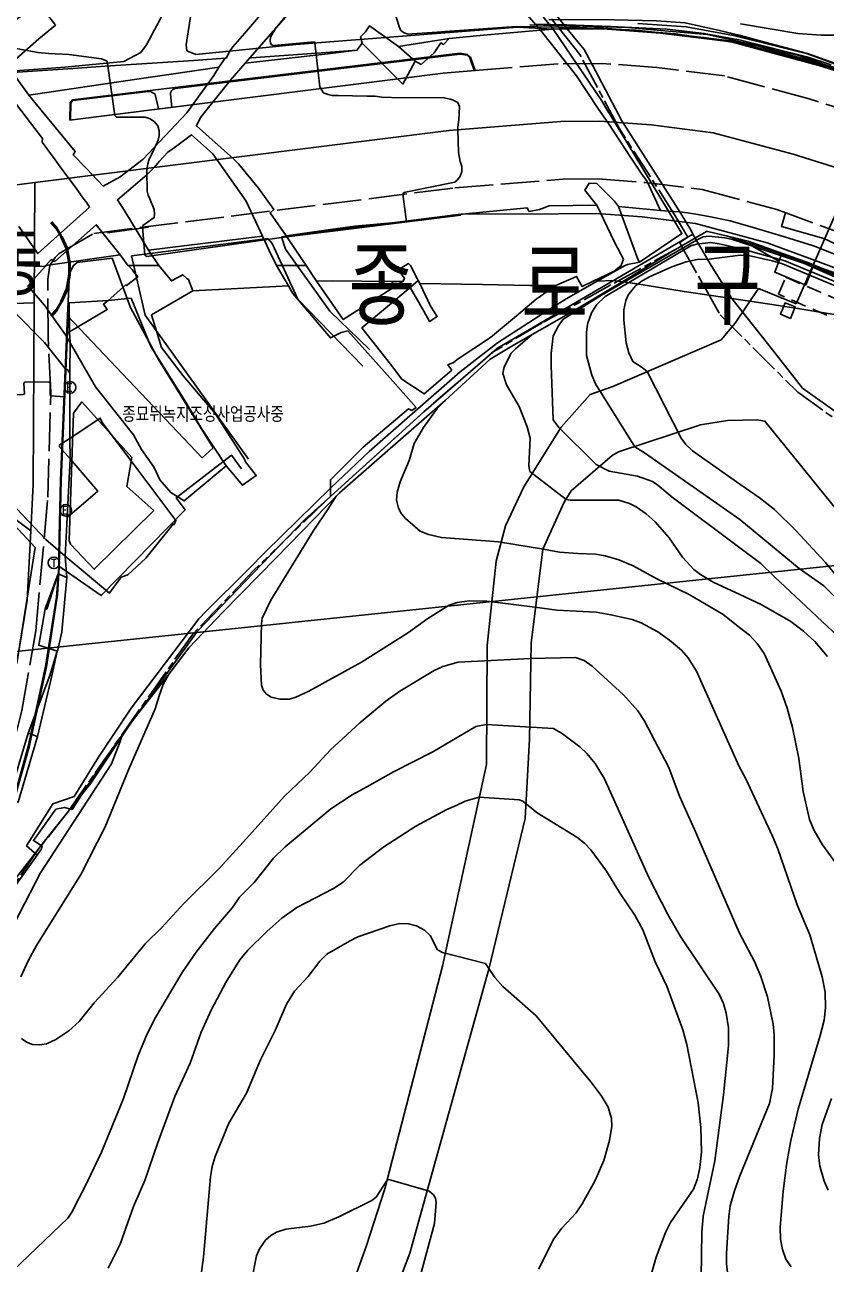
# Model space of a CAD drawing. Header units: feet. Extents: x 197796 to 199821, y 552499 to 555392.
# Drawn here: x 199281.3 to 199385.5, y 552976 to 553137 of the extents above; entities that cross this region are included whole.
import ezdxf

# ---------------------------------------------------------------- set-up
doc = ezdxf.new("R2010")
doc.units = ezdxf.units.FT
doc.header["$MEASUREMENT"] = 0
for name, pattern in [('ANYANG2', [6, 5, -1]), ('ANYANG3', [3, 2, -1]), ('JEON', [12, 4, -0.5, 1, -0.5, 4, -0.5, 1, -0.5])]:
    doc.linetypes.add(name, pattern=pattern)
for name, color, linetype in [('AAA004', 7, 'ANYANG3'), ('AAA008', 7, 'CONTINUOUS'), ('AAC001', 7, 'CONTINUOUS'), ('AAC002', 7, 'CONTINUOUS'), ('AD002', 7, 'CONTINUOUS'), ('AD0022', 1, 'CONTINUOUS'), ('ADA085', 1, 'CONTINUOUS'), ('AE001', 1, 'ANYANG2'), ('AE110', 7, 'CONTINUOUS'), ('AE120', 1, 'CONTINUOUS'), ('AE222', 7, 'CONTINUOUS'), ('AZ0202', 7, 'CONTINUOUS'), ('AZ0203', 7, 'CONTINUOUS'), ('AZ0801', 7, 'CONTINUOUS'), ('AZ0803', 7, 'CONTINUOUS'), ('CAA001', 7, 'CONTINUOUS'), ('CAA002', 30, 'CONTINUOUS'), ('DD001', 3, 'CONTINUOUS'), ('EA0018', 7, 'JEON'), ('wipco_image', 2, 'CONTINUOUS'), ('wipco_지적', 20, 'CONTINUOUS'), ('ZC251', 7, 'CONTINUOUS'), ('ZC252', 7, 'CONTINUOUS'), ('ZC500', 7, 'CONTINUOUS')]:
    doc.layers.add(name, color=color, linetype=linetype)
doc.styles.add('GHS', font='ROMANS', dxfattribs={"bigfont": 'NGSW.shx'})
doc.styles.add('NGSW', font='ROMANS.shx', dxfattribs={"bigfont": 'NGSW.shx'})
picture_1 = doc.add_image_def('image1.jpg', size_in_pixel=(8269, 5907))

# ---------------------------------------------------------------- blocks, each defined once
blk = doc.blocks.new('AZ0203')
at = {"layer": 'AZ0203'}
blk.add_circle((0, 0), 0.75, dxfattribs=at)
at = {"layer": 'AZ0203', "style": 'GHS'}
blk.add_text('T', height=1, dxfattribs=at).set_placement((-0.36, -0.52))
blk = doc.blocks.new('AZ0202')
at = {"layer": 'AZ0202'}
blk.add_circle((0, 0), 0.75, dxfattribs=at)
at = {"layer": 'AZ0202', "style": 'GHS'}
blk.add_text('E', height=1, dxfattribs=at).set_placement((-0.5, -0.48))

msp = doc.modelspace()

# ---------------------------------------------------------------- linework, layer by layer
at = {"layer": 'AAA004', "color": 255}
msp.add_lwpolyline([(199389.27, 553100.32), (199388.29, 553098.1), (199379.26, 553102.04), (199380.22, 553104.24), (199389.27, 553100.32)], dxfattribs=at)
at = {"layer": 'AAA008', "color": 255}
msp.add_lwpolyline([(199380.82, 553098.89), (199381.44, 553100.39), (199380.13, 553100.93), (199379.52, 553099.46), (199380.82, 553098.89)], dxfattribs=at)
at = {"layer": 'AAC001', "color": 255}
for points in [[(199367.14, 553137.32), (199371.62, 553136.31), (199374.31, 553135.65), (199377.51, 553134.79), (199383.02, 553133.32), (199388.82, 553131.26), (199391.88, 553137.71)], [(199278.06, 553023.45), (199284.06, 553031.17), (199289.92, 553038.49), (199295.27, 553046.52), (199299.98, 553052.52), (199302.67, 553056.07), (199307.07, 553060.72), (199314.05, 553067.81), (199322.24, 553076.23), (199328.48, 553081.67), (199335.98, 553088.23), (199341.79, 553093.59), (199344.86, 553095.41), (199352.58, 553099.85), (199359.89, 553104.23), (199365.59, 553107.67), (199369.91, 553110.2), (199370.08, 553110.2), (199374.29, 553109.2), (199375.34, 553108.95), (199379.68, 553107.33)]]:
    msp.add_lwpolyline(points, dxfattribs=at)
at = {"layer": 'AAC002', "color": 255}
for points in [[(199314.69, 553109.39), (199338.01, 553112.33)], [(199275.82, 553025.94), (199279.64, 553035.09), (199281.9, 553043.24), (199284.15, 553053.63), (199285.43, 553061.9), (199285.6, 553062.99), (199285.83, 553066.55), (199286.07, 553077.87), (199286.99, 553099.13)]]:
    msp.add_lwpolyline(points, dxfattribs=at)
at = {"layer": 'AD002', "color": 255}
for points in [[(199558.33, 553026.92), (199525.94, 553044.5), (199488.41, 553065.04), (199451.32, 553084.8), (199413.94, 553105.17), (199393.3, 553115.74), (199387.94, 553118.1), (199381.16, 553120.24), (199370.79, 553123.02), (199362.73, 553124.03), (199356.05, 553124.53), (199350.97, 553124.49), (199336.45, 553123.32), (199282.66, 553116.54)], [(199282.66, 553116.54), (199267.83, 553114.67), (199255.05, 553113.14), (199236.61, 553110.73), (199221.39, 553108.81), (199178.89, 553102.55)], [(199242.21, 552911.16), (199241.22, 552915.51), (199240.78, 552918.92), (199241.59, 552935.66), (199241.76, 552938.45), (199242.08, 552940.02), (199243.15, 552944.06), (199251.11, 552969.71), (199262.61, 553004.06), (199264.06, 553007.53), (199271.84, 553026.17), (199278, 553043.97), (199280.62, 553055.89), (199281.66, 553062.26), (199282.13, 553071.31), (199282.36, 553075.61), (199282.42, 553077.28), (199282.56, 553100.93), (199282.66, 553116.54)], [(199262.62, 553083.52), (199269.61, 553091.71), (199273.31, 553095.97), (199275.93, 553098.73), (199278.37, 553100.78), (199282.56, 553100.93)], [(199282.13, 553071.31), (199275.2, 553076.45), (199262.62, 553083.52)]]:
    msp.add_lwpolyline(points, dxfattribs=at)
at = {"layer": 'AD0022', "color": 255}
for points in [[(199558.33, 553040.57), (199531.68, 553055.04), (199494.11, 553075.6), (199457.01, 553095.36), (199419.55, 553115.78), (199398.77, 553126.42), (199397.52, 553126.96), (199393.75, 553128.59), (199391.55, 553129.54), (199384.52, 553131.76), (199373.1, 553134.82), (199363.92, 553135.97), (199356.45, 553136.53), (199349.95, 553136.48), (199345.37, 553136.74), (199316.54, 553134.48), (199303.55, 553133.21), (199302.41, 553133.68), (199302.31, 553134.43), (199303, 553138.96)], [(199299.56, 553138.92), (199297.16, 553134.45), (199296.41, 553133.44), (199294.21, 553132.26), (199286.55, 553131.56), (199278.36, 553130.92)], [(199314.7, 553109.49), (199337.99, 553112.43), (199350.63, 553112.49), (199355.65, 553112.53), (199361.54, 553112.09), (199368.48, 553111.22), (199377.8, 553108.72), (199384.02, 553106.4), (199387.98, 553104.93), (199388.37, 553104.78), (199408.33, 553094.56), (199445.63, 553074.24), (199482.71, 553054.48), (199520.2, 553033.96), (199558.33, 553013.27)], [(199295.21, 553107.03), (199312.91, 553109.26)], [(199279.55, 553035.12), (199281.8, 553043.26), (199284.05, 553053.65), (199285.45, 553062.69), (199285.76, 553066.55), (199285.78, 553067.72), (199285.83, 553070.49), (199285.97, 553077.87), (199286.9, 553099.27), (199287.1, 553103.92), (199287.17, 553104.71), (199287.61, 553105.74), (199288.13, 553106.14), (199292.68, 553106.71)]]:
    msp.add_lwpolyline(points, dxfattribs=at)
at = {"layer": 'ADA085', "color": 255}
for points in [[(199325.28, 553092.69), (199316.83, 553101.38), (199313.48, 553108.64), (199312.91, 553109.26)], [(199326.15, 553094.84), (199320.99, 553099.85), (199315.21, 553107.89), (199314.7, 553109.49)], [(199295.21, 553107.03), (199296.97, 553099.31), (199310.41, 553080.59)], [(199292.68, 553106.71), (199295.06, 553100.32), (199298.7, 553093.55), (199305.83, 553082.09), (199304.38, 553080.79), (199286.89, 553099.23)], [(199317.08, 552954.18), (199325.76, 552978.42), (199328.14, 552985.78), (199335.63, 553014.73), (199341.31, 553040.93), (199341.43, 553056.37), (199342.6, 553067.36), (199343.8, 553071.92), (199346.19, 553077), (199351.04, 553084.78), (199354.81, 553089.02), (199357.75, 553090.04), (199371.83, 553096.11), (199373.64, 553098.29), (199376.65, 553102.78), (199381.56, 553100.8), (199384.02, 553106.4)], [(199393.24, 553066.11), (199377.51, 553085.54), (199376.47, 553085.73), (199372.62, 553085.62), (199369.13, 553085.08), (199358.49, 553081.54), (199357.66, 553081.06), (199352.32, 553076.5), (199351.42, 553075.02), (199348.64, 553068.9), (199347.15, 553056.67), (199346.93, 553044.21), (199346.34, 553033.89), (199341.63, 553014.32), (199331.35, 552977.42), (199317.94, 552942.01)], [(199309.48, 553079.35), (199308.19, 553081.14), (199301.01, 553075.56), (199302.18, 553074.02), (199291.27, 553062.87), (199285.91, 553066.59), (199285.76, 553066.55)]]:
    msp.add_lwpolyline(points, dxfattribs=at)
msp.add_lwpolyline([(199295.26, 553080.81), (199288.76, 553088.05), (199287.66, 553086.58), (199287.11, 553070.04), (199287.29, 553069.54), (199290.36, 553066.3), (199298.1, 553073.94), (199294.62, 553077.03)], close=True, dxfattribs=at)
at = {"layer": 'AE001', "color": 255}
for points in [[(199558.33, 553035.46), (199529.53, 553051.09), (199491.97, 553071.64), (199454.88, 553091.4), (199417.44, 553111.8), (199396.72, 553122.42), (199390.2, 553125.25), (199383.26, 553127.44), (199372.23, 553130.4), (199363.48, 553131.5), (199356.3, 553132.03), (199350.64, 553131.99), (199339.85, 553131.12)], [(199285.82, 553107.31), (199290.32, 553109.94), (199337.22, 553115.86), (199351.3, 553116.99), (199355.8, 553117.03), (199361.98, 553116.56), (199369.35, 553115.64), (199379.06, 553113.04), (199390.14, 553108.93), (199410.44, 553098.54), (199447.76, 553078.2), (199484.85, 553058.44), (199522.35, 553037.91), (199558.33, 553018.39)], [(199259.49, 552982.72), (199260.68, 552991.98), (199261.87, 552997.76), (199265.8, 553008.27), (199273.49, 553027.11), (199278.76, 553039.37), (199280.97, 553047.94), (199282.79, 553058.29), (199284.32, 553075.65), (199284.72, 553089.3), (199284.39, 553096.5), (199284.33, 553104), (199284.6, 553105.76), (199285.28, 553106.82), (199285.82, 553107.31)]]:
    msp.add_lwpolyline(points, dxfattribs=at)
at = {"layer": 'AE110', "color": 255}
msp.add_lwpolyline([(199397.52, 553126.96), (199393.75, 553128.59), (199383.76, 553105.82), (199387.74, 553104.38)], close=True, dxfattribs=at)
at = {"layer": 'AE120', "color": 255}
msp.add_lwpolyline([(199287.18, 553124.67), (199287.25, 553126.89), (199287.55, 553127.28), (199337.89, 553133.35), (199338.86, 553133.18), (199339.27, 553132.83), (199339.85, 553131.12), (199335.68, 553130.78)], close=True, dxfattribs=at)
at = {"layer": 'AE222', "color": 255}
msp.add_lwpolyline([(199292.11, 553110.02), (199297.44, 553110.74)], dxfattribs=at)
at = {"layer": 'AZ0801', "color": 255}
for points in [[(199349.43, 553137.74), (199357.86, 553137.7), (199363.42, 553137.58), (199367.14, 553137.32), (199371.62, 553136.31), (199374.31, 553135.61), (199377.51, 553134.79), (199383.02, 553133.32), (199388.82, 553131.26), (199393.54, 553129.29), (199397, 553127.73), (199397.69, 553127.4)], [(199379.31, 553106.33), (199374.29, 553109.2)]]:
    msp.add_lwpolyline(points, dxfattribs=at)
at = {"layer": 'AZ0803', "color": 255}
for points in [[(199300.44, 553126.34), (199300.29, 553128.03), (199300.29, 553128.19), (199300.4, 553128.45), (199300.58, 553128.66), (199300.89, 553128.79), (199337.89, 553133.25), (199338.82, 553133.09), (199339.18, 553132.77), (199339.74, 553131.11)], [(199287.28, 553124.68), (199287.35, 553126.85), (199287.6, 553127.19), (199297.38, 553128.36), (199297.77, 553128.33), (199298, 553128.2), (199298.24, 553128.07), (199298.3, 553127.97), (199298.7, 553126.12)], [(199398.54, 553104.63), (199397.82, 553103.26), (199396.41, 553104.01), (199385.15, 553109.26), (199379.67, 553110.83), (199380.18, 553112.62)]]:
    msp.add_lwpolyline(points, dxfattribs=at)
at = {"layer": 'CAA001', "color": 255}
for points, elevation in [([(199347.58, 553137.15), (199351.77, 553137.04), (199357.44, 553136.83), (199364.81, 553136.46), (199369.63, 553135.92), (199374.31, 553135.03), (199374.67, 553134.96), (199382.95, 553132.89), (199386.13, 553131.86)], 40), ([(199391.94, 553101.95), (199382.5, 553106.06), (199373.31, 553109.15), (199372.31, 553109.38), (199370.23, 553109.58), (199369.5, 553109.49), (199368.62, 553109.07), (199356.28, 553101.9), (199351.24, 553098.74), (199350.69, 553097.95), (199349.99, 553096.65), (199349.74, 553094.34), (199349.72, 553092.76), (199349.98, 553085.73), (199350.72, 553084.71), (199355.59, 553079.91), (199357.25, 553079.03), (199360.96, 553078.4), (199362.89, 553077.71), (199363.61, 553077.23), (199365.46, 553075.66), (199374.24, 553069.08), (199376.97, 553067.04), (199378.73, 553065.31), (199388.38, 553056.31)], 40), ([(199278.72, 553088.89), (199279.27, 553088.9), (199281.15, 553088.99), (199281.3, 553089.07), (199281.24, 553090.5), (199281.37, 553090.6), (199281.79, 553090.65), (199284.43, 553090.61), (199284.56, 553090.6), (199284.63, 553090.53), (199284.64, 553088.9), (199284.72, 553088.83), (199286.54, 553088.7)], 35), ([(199279.83, 552975.15), (199286.96, 552981.96), (199287.47, 552982.76), (199289.4, 552986.56), (199291.31, 552990.56), (199294.17, 552997.53), (199296.08, 553003.12), (199297.24, 553005.91), (199298.32, 553008.06), (199301.8, 553013.88), (199303.6, 553016.55), (199305.99, 553019.63), (199308.35, 553022.36), (199309.23, 553023.69), (199311.13, 553025.59), (199313.66, 553028.73), (199315.19, 553030.21), (199321.11, 553035.17), (199323.86, 553036.97), (199325.77, 553038.03), (199329.23, 553039.99), (199334.37, 553042.57), (199339.94, 553045.87), (199341.29, 553046.11), (199350.03, 553045.6), (199351.19, 553044.91), (199353.45, 553043.24), (199354.37, 553042.35), (199355.44, 553041.05), (199356.68, 553039.07), (199362.4, 553026.25), (199364.91, 553021.43), (199366.54, 553018.58), (199371.55, 553011.07), (199372.11, 553009.88), (199372.47, 553008.59), (199372.76, 553006.72), (199372.75, 553004.37), (199372.14, 552998), (199371.01, 552989.42), (199369.47, 552982.22), (199369.3, 552980.09), (199369.22, 552974.29)], 35), ([(199293.93, 553044.5), (199293.72, 553043.9), (199292.6, 553041), (199283.4, 553026.83), (199278.62, 553017.6)], 35)]:
    msp.add_lwpolyline(points, dxfattribs=dict(at, elevation=elevation))
at = {"layer": 'CAA002', "color": 255}
for points, elevation in [([(199316.42, 553139.59), (199313.91, 553136.58), (199313.27, 553135.45), (199313.22, 553134.98), (199313.27, 553134.65), (199313.39, 553134.46), (199313.7, 553134.36), (199318.97, 553134.83), (199319.04, 553134.69), (199319.68, 553128.99), (199319.92, 553128.54), (199320.12, 553128.25), (199320.24, 553128.15), (199320.35, 553128.13), (199320.74, 553127.97), (199321.3, 553127.86), (199322.04, 553127.84), (199325.78, 553127.79), (199326.88, 553127.76), (199327.72, 553127.64), (199328.99, 553127.58), (199335.85, 553127.57), (199336.62, 553127.39), (199336.99, 553127.27), (199337.6, 553126.93), (199337.83, 553126.45), (199337.73, 553124.69), (199337.61, 553123.75), (199337.61, 553123.44), (199337.68, 553120.44), (199337.93, 553119.27), (199338.12, 553118.62), (199338.11, 553117.98), (199337.93, 553117.39), (199337.55, 553116.89), (199337.2, 553116.62), (199330.61, 553115.25), (199330.47, 553115.02), (199330.92, 553111.44)], 37), ([(199329.38, 553138.75), (199329.93, 553136.95), (199330.14, 553136.37), (199330.36, 553136.17), (199330.55, 553136.05), (199330.78, 553135.95), (199331.01, 553135.89), (199331.25, 553135.85), (199331.68, 553135.86), (199334.93, 553136.08), (199335.95, 553136.17), (199345.22, 553136.82), (199353.4, 553136.71), (199360.76, 553136.36), (199369.51, 553135.41), (199373.26, 553134.92), (199382.22, 553132.59), (199387.41, 553131.04)], 38), ([(199402.6, 553138.7), (199404.23, 553136.86), (199406.35, 553134.71), (199408.3, 553132.56), (199409.79, 553131.11), (199410.49, 553130.13), (199411.3, 553128.49), (199411.36, 553127.41), (199410.97, 553126.46), (199410.26, 553125.75), (199409.35, 553125.27), (199408.85, 553125.08), (199407.73, 553124.89), (199405.86, 553125.09), (199401.79, 553126.04), (199400.8, 553126.39), (199389.74, 553130.79), (199383.05, 553133.27), (199373.41, 553135.65), (199367.29, 553136.77), (199361.01, 553137.2)], 41), ([(199374.31, 553137.17), (199381.78, 553135.9), (199384.82, 553135.68), (199386.86, 553135.68), (199387.95, 553135.77), (199388.39, 553135.91), (199388.79, 553136.1), (199389.13, 553136.31), (199389.38, 553136.61), (199389.63, 553137.02), (199389.95, 553137.67)], 42), ([(199346.96, 553137.06), (199353.87, 553136.86), (199359.71, 553136.69), (199363.97, 553136.31), (199370.01, 553135.8), (199372.54, 553135.24), (199375.52, 553134.58), (199381.79, 553133.1), (199387.86, 553131)], 38), ([(199277.52, 553134.46), (199283.07, 553133.43), (199284.42, 553133.3), (199287.08, 553133.17), (199291.32, 553132.63), (199291.84, 553132.41), (199292.06, 553132.31), (199293.03, 553125.28), (199293.25, 553125.03), (199296.99, 553125.06), (199297.65, 553124.82), (199298.21, 553124.42), (199298.61, 553123.9), (199298.81, 553123.27), (199298.79, 553122.64), (199298.66, 553122.04), (199298.56, 553121.76), (199297.47, 553119.47), (199297.33, 553118.96), (199297.25, 553118.48), (199297.21, 553118.05), (199297.26, 553115.41), (199297.38, 553114.93), (199297.58, 553114.42), (199298.15, 553113.04), (199298.2, 553112.48), (199298.16, 553111.99), (199296.7, 553110.96), (199296.62, 553110.79), (199296.94, 553107.12), (199297.22, 553106.95), (199314.69, 553109.39)], 36), ([(199391.61, 553101.62), (199380.1, 553106.39), (199374.29, 553107.97), (199371.56, 553108.58), (199370.48, 553108.75), (199368.62, 553108.52), (199367.89, 553108.34), (199356.74, 553101.75), (199355.67, 553100.69), (199354.97, 553099.62), (199354.5, 553098.26), (199354.46, 553098.12), (199354.31, 553097.09), (199354.34, 553094.07), (199355.03, 553091.52), (199355.49, 553090.4), (199360.61, 553082.21), (199361.98, 553081.32), (199374.24, 553072.78), (199381.97, 553066.39), (199385.14, 553064.13), (199388.57, 553060.67)], 41), ([(199387.21, 553104.29), (199379.04, 553107.45), (199372.49, 553109.63)], 39), ([(199558.33, 552999.85), (199556.51, 553003.78), (199553.42, 553007.17), (199548.99, 553010.56), (199540.84, 553015.61), (199524.11, 553024.34), (199499.78, 553037.89), (199488.03, 553044.69), (199479.78, 553049.46), (199469.84, 553055.32), (199456.25, 553063.1), (199436.07, 553075.3), (199429.69, 553079.66), (199424.21, 553083.08), (199420.6, 553085.37), (199415.99, 553088.39), (199405.55, 553094.65), (199402.07, 553097.09), (199398.26, 553099.31), (199391.95, 553102.48), (199383.3, 553106.07), (199375.34, 553108.95)], 38), ([(199389.85, 553101.8), (199379.77, 553106), (199378.45, 553106.36), (199375.39, 553107.05), (199374.29, 553107.13), (199370.28, 553106.61), (199368.72, 553106.55), (199367.28, 553106.24), (199365.39, 553105.58), (199362.58, 553104.34), (199361.54, 553103.78), (199360.71, 553103.12), (199359.77, 553101.99), (199359.42, 553101.24), (199359.18, 553100.01), (199359.16, 553098.66), (199359.48, 553095.72), (199359.83, 553094.4), (199360.33, 553093.29), (199361.54, 553092.51), (199362.21, 553092.01), (199366.63, 553083.35), (199367.21, 553082.5), (199368.09, 553081.67), (199374.25, 553077.37), (199376.76, 553075.63), (199378.76, 553074.04), (199381.58, 553071.3), (199385.34, 553067.2), (199387.33, 553064.77)], 42), ([(199347.27, 553096.8), (199345.08, 553094.95), (199344.53, 553094.38), (199343.61, 553092.62), (199343.46, 553091.74), (199343.95, 553090.26), (199345.57, 553087.45), (199346.63, 553084.82), (199347, 553083.33), (199346.81, 553079.75), (199346.94, 553079), (199351.69, 553075.34), (199352.21, 553075.29), (199358.54, 553075.28), (199359.93, 553074.84), (199360.78, 553074.39), (199362.08, 553073.51), (199363.24, 553072.44), (199365.05, 553070.36), (199366.81, 553067.88), (199368.27, 553066.28), (199369.13, 553065.61), (199370.79, 553064.62), (199374.23, 553063), (199377, 553061.7), (199380.87, 553059.51), (199382.53, 553058.26), (199383.97, 553056.91), (199385.65, 553054.95)], 39), ([(199335.88, 553088.14), (199334.91, 553087.18), (199333.16, 553084.72), (199331.94, 553082.62), (199331.28, 553080.42), (199330.1, 553077.65), (199329.71, 553076.33), (199329.64, 553075.29), (199329.9, 553074.25), (199330.3, 553073.51), (199330.81, 553072.9), (199332.7, 553071.26), (199333.78, 553070.8), (199335.47, 553070.42), (199342.87, 553069.84), (199348.72, 553068.89), (199350.8, 553068.52), (199353.2, 553068.36), (199355.48, 553068.26), (199356.75, 553068.04), (199358.51, 553067.5), (199360.4, 553066.73), (199363.45, 553065.04), (199367.65, 553063.03), (199372.08, 553060.41), (199374.22, 553058.71), (199375.49, 553057.72), (199376.48, 553056.66), (199377.39, 553055.35), (199379.62, 553050.46), (199380.41, 553048.23), (199381.08, 553045.75), (199381.9, 553041.71), (199382.48, 553037.41), (199383.29, 553033.79), (199383.88, 553032.34), (199384.99, 553030.49), (199388.22, 553026.03)], 38), ([(199321.81, 553075.79), (199320.76, 553074.16), (199318.83, 553071.26), (199313.31, 553062.28), (199312.2, 553059.95), (199312.1, 553059.26), (199311.98, 553053.92), (199312.09, 553051.25), (199312.32, 553050.6), (199312.77, 553050.07), (199313.37, 553049.69), (199314.49, 553049.43), (199315.75, 553049.43), (199316.55, 553049.66), (199318.23, 553050.46), (199325.07, 553054.23), (199331.18, 553058.07), (199333.69, 553059.89), (199336.5, 553061.61), (199337.54, 553061.96), (199339.1, 553062.2), (199341.38, 553062.17), (199347.59, 553061.36), (199350.48, 553060.98), (199355.59, 553060.7), (199357.47, 553060.38), (199360.24, 553059.75), (199361.43, 553059.32), (199363.6, 553058.16), (199365.12, 553057.1), (199366.68, 553055.78), (199367.52, 553054.8), (199368.63, 553053.05), (199374.11, 553040.77), (199375.03, 553039.06), (199378.47, 553031.62), (199379.16, 553029.96), (199381.71, 553022.67), (199383.32, 553018.78), (199384.96, 553013.34), (199385.31, 553011.33), (199385.37, 553009.3), (199385.19, 553007.7), (199384.68, 553005.7), (199381.83, 552996.14), (199380.85, 552992.07), (199380.34, 552989.19), (199379.86, 552985.47), (199379.49, 552980.77), (199379.53, 552979.26), (199379.77, 552977.88), (199380.21, 552976.66), (199380.91, 552975.64)], 37), ([(199372.86, 552972.99), (199372.52, 552976.03), (199372.49, 552977.43), (199372.82, 552982.18), (199373, 552983.56), (199373.54, 552985.54), (199374.24, 552987.47), (199378.11, 552996.85), (199378.47, 552998.83), (199378.69, 553003.18), (199378.7, 553005.84), (199378.59, 553007.2), (199377.83, 553010.72), (199376.98, 553013.38), (199376.15, 553015.32), (199374.17, 553019.09), (199368.35, 553032.49), (199366.39, 553036.8), (199365.01, 553040.52), (199361.82, 553046.66), (199360.99, 553047.91), (199359.15, 553049.97), (199355.08, 553053.71), (199354.01, 553054.43), (199352.9, 553054.81), (199347.06, 553054.71), (199337.63, 553054.21), (199335.65, 553053.67), (199334.54, 553053.15), (199330.07, 553050.44), (199328.24, 553049.17), (199324.88, 553046.35), (199321.05, 553042.84), (199318.39, 553039.93), (199315.07, 553036.79), (199310.15, 553031.31), (199306.61, 553027.4), (199302, 553022.88), (199299.14, 553019.72), (199296.99, 553017.63), (199293.42, 553013.29), (199290.37, 553009.97), (199288.39, 553007.51), (199287.09, 553006.3), (199285.36, 553005.17), (199284.16, 553004.61), (199283.26, 553004.48), (199282.34, 553004.55), (199281.57, 553004.82), (199280.94, 553005.3)], 36), ([(199280.85, 553013.33), (199281.77, 553015.42), (199282.88, 553017.4), (199288.61, 553026.63), (199291.81, 553032.84), (199294.84, 553040.21), (199298.28, 553048.16), (199298.79, 553049.86), (199299.31, 553051.34), (199300.01, 553052.56)], 36), ([(199292.16, 552975.46), (199293.75, 552978.59), (199295.49, 552983.48), (199296.93, 552986.86), (199298.58, 552991.69), (199300.82, 552997.76), (199302.84, 553002.13), (199304.24, 553006.14), (199305.57, 553008.98), (199307.51, 553012.67), (199309.28, 553015.52), (199310.34, 553016.79), (199312.78, 553019.22), (199314.75, 553020.95), (199316.68, 553022.33), (199321.47, 553024.81), (199322.69, 553025.64), (199324.87, 553027.82), (199327.98, 553030.23), (199332.16, 553032.89), (199336.16, 553035.08), (199337.4, 553035.61), (199338.57, 553036.18), (199340.36, 553036.67), (199345.59, 553036.34), (199346.07, 553036.16), (199347.92, 553034.66), (199353.06, 553031.47), (199354.05, 553030.72), (199354.89, 553029.83), (199356.93, 553027.07), (199358.59, 553024.3), (199360.59, 553021.36), (199361.65, 553019.43), (199363.25, 553015.27), (199364.76, 553012.1), (199366.82, 553006.44), (199367.36, 553004.54), (199368.83, 552996.95), (199369.19, 552993.76), (199369.26, 552990.54), (199369.06, 552988.56), (199368.73, 552987.08), (199368.21, 552985.75), (199365.23, 552981.4), (199364.58, 552980.1), (199363.39, 552976.92), (199362.77, 552974.76)], 34), ([(199304.05, 552973.03), (199304.56, 552976.9), (199305.49, 552987.33), (199305.7, 552988.7), (199306.08, 552989.99), (199307.87, 552994.3), (199310.17, 552998.22), (199311.97, 553002.56), (199313.86, 553006.35), (199315.33, 553009.76), (199316.38, 553011.48), (199318.16, 553013.37), (199319.68, 553015.38), (199320.6, 553016.27), (199323.55, 553017.98), (199324.62, 553018.51), (199328.76, 553019.95), (199330.05, 553020.25), (199331.2, 553020.23), (199332.25, 553019.95), (199333.26, 553019.39), (199334, 553018.7), (199334.96, 553016.85), (199335.61, 553016.51), (199341.2, 553015.08), (199342.42, 553013.25), (199343.44, 553012.06), (199347.8, 553008.26), (199354.89, 552999.68), (199356.22, 552997.92), (199357.14, 552996.4), (199357.59, 552994.92), (199357.62, 552993.91), (199357.3, 552992.05), (199356.57, 552989.47), (199355.46, 552986.85), (199353.76, 552983.81), (199352.98, 552982.67), (199351.11, 552980.66), (199350.1, 552979.29), (199348.1, 552975.36)], 33), ([(199386.14, 552997.52), (199384.96, 552994.15), (199384.6, 552992.3), (199384.48, 552990.22), (199384.63, 552988.73), (199385.18, 552986.78), (199385.71, 552985.61)], 38), ([(199310.82, 552973.79), (199311.47, 552977.09), (199311.84, 552978), (199312.64, 552979.09), (199313.32, 552979.71), (199314.06, 552980.14), (199315.24, 552980.52), (199318.48, 552980.95), (199320.18, 552981.34), (199322.15, 552982.15), (199326.42, 552984.27), (199326.98, 552984.68), (199328.43, 552986.92), (199328.63, 552986.99), (199333.46, 552985.62), (199333.87, 552985.47), (199334.43, 552985), (199334.69, 552984.58), (199334.79, 552984), (199334.56, 552981.28), (199332.57, 552973.9)], 32)]:
    msp.add_lwpolyline(points, dxfattribs=dict(at, elevation=elevation))
at = {"layer": 'DD001', "color": 255}
msp.add_lwpolyline([(199383.8, 553105.82), (199382.81, 553103.23), (199378.77, 553104.89), (199379.68, 553107.33)], close=True, dxfattribs=at)
at = {"layer": 'EA0018', "color": 255}
for points in [[(199273.12, 553189.01), (199292.34, 553204.5), (199308.35, 553217.52), (199312.03, 553208.7), (199314.7, 553204.06), (199323.25, 553184.67), (199327.78, 553174.74), (199331.02, 553165.6), (199332.65, 553161.25), (199333.25, 553159.33), (199335.06, 553156.19), (199337.74, 553152.51), (199340.57, 553148.94), (199343.31, 553146.08), (199351.14, 553136.08)], [(199366.65, 553108.3), (199366.45, 553108.77), (199367.47, 553109.46), (199365.86, 553112.23), (199358.55, 553123.62), (199353.46, 553133.2), (199351.14, 553136.08)], [(199366.65, 553108.3), (199357.5, 553103.24), (199348.56, 553098.3), (199342, 553094.42), (199333.34, 553086.9), (199320.41, 553075.16), (199311.08, 553066.13), (199303.16, 553057.87), (199286.84, 553034.64), (199283.08, 553029.87), (199274.71, 553017.43), (199270.08, 553010.54), (199262.85, 552992.78), (199258.51, 552979.3), (199250.42, 552954.47), (199246.97, 552943.74), (199245.56, 552938.25), (199244.56, 552930.62), (199246.43, 552915.21), (199248.73, 552905.25), (199261.74, 552852.32), (199267.46, 552836.81), (199271.13, 552828.98), (199271.43, 552828.24)], [(199366.65, 553108.3), (199371.69, 553099.36), (199381.76, 553089.3), (199394.71, 553080.06), (199410.78, 553072.04), (199425.62, 553064.82), (199433.55, 553059.62), (199438.71, 553054.03), (199448.83, 553045.63), (199465.74, 553040.79), (199488.26, 553034.96), (199502.68, 553035.26), (199519.15, 553035.24), (199540.67, 553035.39), (199558.33, 553032.92)]]:
    msp.add_lwpolyline(points, dxfattribs=at)
at = {"layer": 'wipco_지적', "color": 20}
for points in [[(199349.98, 553136.49), (199348.33, 553136.35), (199344.57, 553140.73), (199343.25, 553142.51), (199339.26, 553148.05), (199336.18, 553150.98), (199337.4, 553152.07), (199349.98, 553136.49)], [(199309.98, 553132.07), (199321.06, 553133.3), (199324.49, 553133.75), (199325.18, 553134.68), (199330.45, 553129.35), (199332.06, 553132.34), (199332.85, 553131.91), (199334.54, 553133.39), (199335.4, 553134.69), (199335.76, 553134.5), (199336.5, 553135.26), (199340.96, 553135.69), (199348.33, 553136.35), (199353.01, 553130.41), (199355.81, 553126.22), (199357.16, 553124.21), (199360.04, 553119.85), (199361.42, 553117.75), (199362.2, 553116.67), (199363.94, 553112.92), (199358.49, 553113.45), (199357.94, 553114.15), (199355.65, 553116.42), (199354.65, 553116.46), (199354.11, 553115.56), (199355.64, 553113.67), (199355.66, 553113.63), (199349.46, 553113.53), (199348.22, 553113.05), (199346.89, 553112.8), (199346.61, 553113.25), (199336.89, 553112.31), (199332.95, 553111.68), (199324.24, 553110.9), (199321.06, 553110.45), (199315.3, 553109.64), (199313.22, 553112.62), (199313.71, 553113.06), (199311.71, 553115.82), (199309.13, 553118.96), (199308.48, 553119.63), (199303.64, 553123.93), (199304.18, 553125.01), (199308.01, 553129.8), (199309.98, 553132.07)], [(199325.18, 553134.68), (199324.95, 553135.47), (199325.62, 553136.13), (199326.12, 553136.91), (199329.91, 553134.25), (199332.06, 553132.34), (199330.45, 553129.35), (199325.18, 553134.68)], [(199349.98, 553136.49), (199356.31, 553127.16), (199356.95, 553126.04), (199357.48, 553125.22), (199364.96, 553112.81), (199363.94, 553112.92), (199362.2, 553116.67), (199361.42, 553117.75), (199360.04, 553119.85), (199357.16, 553124.21), (199355.81, 553126.22), (199353.01, 553130.41), (199348.33, 553136.35), (199349.98, 553136.49)], [(199364.96, 553112.81), (199357.48, 553125.22), (199356.95, 553126.04), (199356.31, 553127.16), (199349.98, 553136.49), (199351.77, 553136.56), (199354, 553133.83), (199355.84, 553130.43), (199356.81, 553128.61), (199358.9, 553124.59), (199366.47, 553112.73), (199364.96, 553112.81)], [(199329.91, 553134.25), (199336.5, 553135.26), (199335.76, 553134.5), (199335.4, 553134.69), (199334.54, 553133.39), (199332.85, 553131.91), (199332.06, 553132.34), (199329.91, 553134.25)], [(199306.55, 553131.56), (199304.81, 553131.29), (199294.11, 553129.72), (199281.88, 553127.92), (199279.74, 553130.83), (199287.59, 553131.36), (199291.78, 553131.66), (199303.31, 553132.42), (199307.39, 553132.7), (199306.55, 553131.56)], [(199324.49, 553133.75), (199321.06, 553133.3), (199309.98, 553132.07), (199310.58, 553132.76), (199310.77, 553132.77), (199321.06, 553133.51), (199324.49, 553133.75)], [(199281.88, 553127.92), (199294.11, 553129.72), (199304.81, 553131.29), (199306.55, 553131.56), (199305.91, 553130.47), (199302.42, 553125.63), (199296.74, 553119.6), (199293.75, 553117.27), (199291.55, 553116.09), (199289.3, 553118.43), (199287.63, 553120.15), (199287.91, 553120.6), (199281.88, 553127.92)], [(199312.22, 553109.59), (199297.4, 553107.77), (199294.34, 553112.83), (199293.41, 553114.31), (199297.2, 553117.55), (199298.2, 553118.54), (199298.8, 553119.28), (199299.92, 553120.49), (199300.74, 553121.04), (199302.99, 553122.74), (199304.96, 553121.03), (199305.77, 553120.27), (199310.12, 553114.15), (199312.22, 553109.59)], [(199355.71, 553103.72), (199351.7, 553101.44), (199348.13, 553099.18), (199342.75, 553095.73), (199340.23, 553093.77), (199337.9, 553091.94), (199331.72, 553086.53), (199326.09, 553081.59), (199321.06, 553076.82), (199321.06, 553077.93), (199325.29, 553082.18), (199331.21, 553087.14), (199331.61, 553086.93), (199332.19, 553087.33), (199328.8, 553091.11), (199323.3, 553097.27), (199322.44, 553097.07), (199321.06, 553096.36), (199316.19, 553102.14), (199315.59, 553103.14), (199314.06, 553105.76), (199317.89, 553105.76), (199319.25, 553103.72), (199322.73, 553098.75), (199329.39, 553102.98), (199330.48, 553103.68), (199330.66, 553104.06), (199329.9, 553105.19), (199330.76, 553105.76), (199331.19, 553106.03), (199331.47, 553105.76), (199332.32, 553104.06), (199332.44, 553103.83), (199331.43, 553102.9), (199328.46, 553100.42), (199325.15, 553097.67), (199328.87, 553092.94), (199330.32, 553090.99), (199333.25, 553089.09), (199336.81, 553092.17), (199336.32, 553092.87), (199337.06, 553093.17), (199337.64, 553093.62), (199341.87, 553096.42), (199345.5, 553099.44), (199347.78, 553101.39), (199350.35, 553103.16), (199353.03, 553104.36), (199353.47, 553103.57), (199353.78, 553103.02), (199355.11, 553103.69), (199357.93, 553105.03), (199358.83, 553105.76), (199359.14, 553106.61), (199357.96, 553108.8), (199355.66, 553113.63), (199355.64, 553113.67), (199354.11, 553115.56), (199354.65, 553116.46), (199355.65, 553116.42), (199357.94, 553114.15), (199358.49, 553113.45), (199360.99, 553106.61), (199361.21, 553106.21), (199359.64, 553105.91), (199359.36, 553105.76), (199355.71, 553103.72)], [(199317.89, 553105.76), (199315.3, 553109.64), (199321.06, 553110.45), (199324.24, 553110.9), (199332.95, 553111.68), (199336.89, 553112.31), (199346.61, 553113.25), (199346.89, 553112.8), (199348.22, 553113.05), (199349.46, 553113.53), (199355.66, 553113.63), (199357.96, 553108.8), (199359.14, 553106.61), (199358.83, 553105.76), (199357.93, 553105.03), (199355.11, 553103.69), (199353.78, 553103.02), (199353.47, 553103.57), (199353.03, 553104.36), (199350.35, 553103.16), (199346.97, 553103.18), (199340.81, 553103.31), (199332.68, 553103.41), (199332.44, 553103.83), (199332.32, 553104.06), (199331.47, 553105.76), (199331.19, 553106.03), (199330.76, 553105.76), (199329.9, 553105.19), (199330.66, 553104.06), (199330.48, 553103.68), (199329.02, 553103.67), (199321.26, 553103.78), (199319.25, 553103.72), (199317.89, 553105.76)], [(199358.49, 553113.45), (199363.94, 553112.92), (199364.96, 553112.81), (199366.73, 553109.91), (199361.21, 553106.21), (199360.99, 553106.61), (199358.49, 553113.45)], [(199355.71, 553103.72), (199359.36, 553105.76), (199359.64, 553105.91), (199361.21, 553106.21), (199366.73, 553109.91), (199364.96, 553112.81), (199366.47, 553112.73), (199367.9, 553110.3), (199368.13, 553109.83), (199357.84, 553103.83), (199355.71, 553103.72)], [(199366.47, 553112.73), (199367.44, 553112.63), (199368.51, 553112.46), (199369.99, 553112.17), (199372.99, 553111.59), (199375.97, 553110.72), (199380.03, 553109.51), (199383.81, 553108.33), (199390.25, 553105.76), (199427.9, 553085.11), (199418.48, 553089.43), (199410.17, 553093.27), (199409.53, 553093.54), (199398.04, 553097.48), (199381.78, 553100.2), (199378.7, 553100.65), (199373.19, 553101.48), (199370.52, 553105.76), (199368.13, 553109.83), (199367.9, 553110.3), (199366.47, 553112.73)], [(199293.75, 553107.14), (199284.06, 553105.76), (199284.76, 553106.53), (199285.24, 553106.3), (199290.64, 553111.07), (199293.75, 553107.14)], [(199312.22, 553109.59), (199313.08, 553107.71), (199314.06, 553105.76), (199315.59, 553103.14), (199303.18, 553102.49), (199302.61, 553103.97), (199302.45, 553104.02), (199301.89, 553104.56), (199300.4, 553103.77), (199298.78, 553105.76), (199297.4, 553107.77), (199312.22, 553109.59)], [(199357.84, 553103.83), (199368.13, 553109.83), (199370.52, 553105.76), (199373.19, 553101.48), (199367, 553102.4), (199360.62, 553103.41), (199357.84, 553103.83)], [(199294.76, 553105.76), (199295.28, 553105.27), (199295.41, 553105.02), (199296.03, 553104.28), (199294.57, 553103.16), (199294.48, 553103.24), (199292.19, 553101.22), (199287.11, 553100.9), (199287.14, 553097.13), (199286.63, 553096.77), (199283.88, 553100.65), (199281.75, 553103.13), (199283.98, 553105.66), (199284.06, 553105.76), (199293.75, 553107.14), (199294.63, 553105.88), (199294.76, 553105.76)], [(199283.98, 553105.66), (199281.75, 553103.13), (199283.88, 553100.65), (199286.63, 553096.77), (199287.25, 553095.7), (199287.2, 553091.76), (199286.85, 553092.28), (199286.71, 553092.23), (199283.9, 553095.77), (199279.93, 553099.79), (199278.75, 553098.83), (199278.63, 553100.3), (199274.52, 553099.97), (199277.92, 553103.32), (199278.09, 553103.24), (199279.81, 553105.25), (199280.07, 553105.76), (199283.98, 553105.66)], [(199298.78, 553105.76), (199300.4, 553103.77), (199301.89, 553104.56), (199302.45, 553104.02), (199302.61, 553103.97), (199303.18, 553102.49), (199297.82, 553099.34), (199299.11, 553095.1), (199301.94, 553091.42), (199306.1, 553086.52), (199309.9, 553080.6), (199310.03, 553080.26), (199311.41, 553078.46), (199309.61, 553077.22), (199307.52, 553079.75), (199304.31, 553084.58), (199302.05, 553088.37), (199297.73, 553095.26), (199295.16, 553101.51), (199292.19, 553101.22), (199294.48, 553103.24), (199294.57, 553103.16), (199296.03, 553104.28), (199295.41, 553105.02), (199295.28, 553105.27), (199294.76, 553105.76), (199298.78, 553105.76)], [(199329.02, 553103.67), (199329.39, 553102.98), (199322.73, 553098.75), (199319.25, 553103.72), (199321.26, 553103.78), (199329.02, 553103.67)], [(199355.71, 553103.72), (199357.84, 553103.83), (199342.75, 553095.04), (199333.19, 553086.74), (199321.06, 553075.74), (199321.06, 553076.82), (199326.09, 553081.59), (199331.72, 553086.53), (199337.9, 553091.94), (199340.23, 553093.77), (199342.75, 553095.73), (199348.13, 553099.18), (199351.7, 553101.44), (199355.71, 553103.72)], [(199329.02, 553103.67), (199330.48, 553103.68), (199329.39, 553102.98), (199329.02, 553103.67)], [(199332.44, 553103.83), (199332.68, 553103.41), (199334.07, 553100.48), (199334.94, 553099.14), (199333.94, 553098.49), (199333.21, 553099.83), (199331.43, 553102.9), (199332.44, 553103.83)], [(199332.68, 553103.41), (199340.81, 553103.31), (199346.97, 553103.18), (199350.35, 553103.16), (199347.78, 553101.39), (199345.5, 553099.44), (199341.87, 553096.42), (199337.64, 553093.62), (199337.06, 553093.17), (199336.32, 553092.87), (199336.81, 553092.17), (199333.25, 553089.09), (199330.32, 553090.99), (199328.87, 553092.94), (199325.15, 553097.67), (199328.46, 553100.42), (199331.43, 553102.9), (199333.21, 553099.83), (199333.94, 553098.49), (199334.94, 553099.14), (199334.07, 553100.48), (199332.68, 553103.41)], [(199292.19, 553101.22), (199291.56, 553100.74), (199292.06, 553100.07), (199287.14, 553097.13), (199287.11, 553100.9), (199292.19, 553101.22)], [(199295.16, 553101.51), (199297.73, 553095.26), (199302.05, 553088.37), (199304.31, 553084.58), (199307.52, 553079.75), (199302.07, 553075.18), (199300.3, 553076.27), (199298.9, 553077.91), (199298.14, 553079.53), (199296.5, 553081.84), (199295.46, 553083.76), (199290.55, 553090), (199287.25, 553095.7), (199287.14, 553097.13), (199292.06, 553100.07), (199291.56, 553100.74), (199292.19, 553101.22), (199295.16, 553101.51)], [(199278.75, 553098.83), (199279.93, 553099.79), (199283.9, 553095.77), (199286.71, 553092.23), (199286.85, 553092.28), (199287.2, 553091.76), (199287.2, 553083.3), (199285.86, 553082.48), (199285.84, 553082.21), (199287.25, 553080.63), (199286.86, 553073.04), (199286.58, 553068.01), (199284.06, 553070.17), (199279.53, 553074.96), (199279.42, 553075.5), (199279.41, 553076.79), (199279.61, 553083.21), (199279.38, 553089.28), (199278.74, 553098.71), (199278.75, 553098.83)], [(199286.63, 553096.77), (199287.14, 553097.13), (199287.25, 553095.7), (199286.63, 553096.77)], [(199291.16, 553085.93), (199291.41, 553085.38), (199295.53, 553079.9), (199300.98, 553072.63), (199300.76, 553072.11), (199300.62, 553072.17), (199297.09, 553067.72), (199294.74, 553065.58), (199293.88, 553065.25), (199292.4, 553063.26), (199292.34, 553063.18), (199286.58, 553068.01), (199286.86, 553073.04), (199290.84, 553076.46), (199287.25, 553080.63), (199287.2, 553083.3), (199291.16, 553085.93)], [(199287.25, 553080.63), (199285.84, 553082.21), (199285.86, 553082.48), (199287.2, 553083.3), (199287.25, 553080.63)], [(199290.84, 553076.46), (199286.86, 553073.04), (199287.25, 553080.63), (199290.84, 553076.46)], [(199321.06, 553075.74), (199317.74, 553072.78), (199311.01, 553065.8), (199303.78, 553058.24), (199299.34, 553052.08), (199291.63, 553041.46), (199287.49, 553035.07), (199286.49, 553035.35), (199285.39, 553035.13), (199282.46, 553031.03), (199283.61, 553030.29), (199283.53, 553029.96), (199282.94, 553029.14), (199281.59, 553030.35), (199284.98, 553035.82), (199287.75, 553036.76), (199290.91, 553041.86), (199295.15, 553048.26), (199303.95, 553059.87), (199304.9, 553060.85), (199310.35, 553066.27), (199312.62, 553068.55), (199321.06, 553076.82), (199321.06, 553075.74)], [(199286.81, 553065.23), (199286.17, 553058.17), (199285.65, 553055.81), (199285.55, 553055.63), (199283.16, 553056.42), (199283.99, 553061.14), (199284.19, 553061.11), (199285.69, 553065.72), (199286.81, 553065.23)], [(199285.55, 553055.63), (199284.88, 553052.43), (199284.62, 553052.5), (199285.55, 553055.63)], [(199284.62, 553052.5), (199284.88, 553052.43), (199283.01, 553044.58), (199281.8, 553045.01), (199284.62, 553052.5)], [(199281.8, 553045.01), (199283.01, 553044.58), (199280.5, 553036.01), (199279.23, 553036.42), (199281.8, 553045.01)]]:
    msp.add_lwpolyline(points, close=True, dxfattribs=at)
for points in [[(199343.83, 553146.66), (199351.77, 553136.56), (199349.98, 553136.49), (199337.4, 553152.07)], [(199395.15, 553145.04), (199389.07, 553130.82), (199376.5, 553134.32), (199365.87, 553135.87), (199362.6, 553136.12), (199356.52, 553136.59), (199355.02, 553136.6), (199351.77, 553136.56), (199343.83, 553146.66)], [(199344.57, 553140.73), (199348.33, 553136.35), (199340.96, 553135.69), (199336.5, 553135.26), (199329.91, 553134.25), (199326.12, 553136.91), (199325.62, 553136.13), (199324.95, 553135.47), (199325.18, 553134.68), (199324.49, 553133.75), (199321.06, 553133.51), (199310.77, 553132.77), (199310.58, 553132.76), (199317.05, 553140.12)], [(199279.14, 553131.69), (199283.19, 553135.23), (199285.33, 553137.02), (199283.21, 553139.76), (199276.79, 553135.44)], [(199276.79, 553135.44), (199283.21, 553139.76), (199285.33, 553137.02), (199283.19, 553135.23), (199279.14, 553131.69)], [(199313.28, 553139.87), (199309.91, 553135.93), (199308.39, 553134.19), (199308.03, 553133.69), (199307.5, 553132.7), (199307.39, 553132.7), (199307.39, 553132.7), (199303.31, 553132.42), (199291.78, 553131.66), (199287.59, 553131.36), (199279.74, 553130.83)], [(199279.74, 553130.83), (199281.88, 553127.92), (199287.91, 553120.6), (199287.63, 553120.15), (199289.3, 553118.43), (199291.55, 553116.09), (199293.75, 553117.27), (199296.74, 553119.6), (199302.42, 553125.63), (199305.91, 553130.47), (199306.55, 553131.56), (199307.39, 553132.7), (199307.5, 553132.7), (199308.03, 553133.69), (199308.39, 553134.19), (199309.91, 553135.93), (199313.28, 553139.87)], [(199317.05, 553140.12), (199310.58, 553132.76), (199309.98, 553132.07), (199308.01, 553129.8), (199304.18, 553125.01), (199303.64, 553123.93), (199308.48, 553119.63), (199309.13, 553118.96), (199311.71, 553115.82), (199313.71, 553113.06), (199313.22, 553112.62), (199315.3, 553109.64), (199317.89, 553105.76), (199314.06, 553105.76), (199313.08, 553107.71), (199312.22, 553109.59), (199310.12, 553114.15), (199305.77, 553120.27), (199304.96, 553121.03), (199302.99, 553122.74), (199300.74, 553121.04), (199299.92, 553120.49), (199298.8, 553119.28), (199298.2, 553118.54), (199297.2, 553117.55), (199293.41, 553114.31), (199294.34, 553112.83), (199297.4, 553107.77), (199298.78, 553105.76), (199294.76, 553105.76), (199294.63, 553105.88), (199293.75, 553107.14), (199290.64, 553111.07), (199285.24, 553106.3), (199284.76, 553106.53), (199284.06, 553105.76), (199283.98, 553105.66), (199280.07, 553105.76)], [(199390.25, 553105.76), (199383.81, 553108.33), (199380.03, 553109.51), (199375.97, 553110.72), (199372.99, 553111.59), (199369.99, 553112.17), (199368.51, 553112.46), (199367.44, 553112.63), (199366.47, 553112.73), (199358.9, 553124.59), (199356.81, 553128.61), (199355.84, 553130.43), (199354, 553133.83), (199351.77, 553136.56), (199351.77, 553136.56), (199355.02, 553136.6), (199356.52, 553136.59), (199362.6, 553136.12), (199365.87, 553135.87), (199376.5, 553134.32), (199389.07, 553130.82)], [(199279.56, 553127.6), (199282.09, 553124.29), (199283.66, 553122.27), (199283.61, 553121.79), (199285.29, 553119.51), (199286.17, 553118.28), (199288.02, 553115.81), (199288.9, 553114.57), (199289.42, 553113.93), (199289.77, 553113.34), (199283.04, 553107.31), (199280.59, 553110.84)], [(199280.59, 553110.84), (199283.04, 553107.31), (199289.77, 553113.34), (199289.42, 553113.93), (199288.9, 553114.57), (199288.02, 553115.81), (199286.17, 553118.28), (199285.29, 553119.51), (199283.61, 553121.79), (199283.66, 553122.27), (199282.09, 553124.29), (199279.56, 553127.6)], [(199278.17, 553022.49), (199282.94, 553029.14), (199283.53, 553029.96), (199283.61, 553030.29), (199282.46, 553031.03), (199285.39, 553035.13), (199286.49, 553035.35), (199287.49, 553035.07), (199291.63, 553041.46), (199299.34, 553052.08), (199303.78, 553058.24), (199311.01, 553065.8), (199317.74, 553072.78), (199321.06, 553075.74), (199333.19, 553086.74), (199342.75, 553095.04), (199357.84, 553103.83), (199360.62, 553103.41), (199367, 553102.4), (199373.19, 553101.48), (199373.19, 553101.48), (199377.99, 553095.41), (199382.38, 553089.85), (199395.24, 553080.67)], [(199280.5, 553036.01), (199283.01, 553044.58), (199284.88, 553052.43), (199285.55, 553055.63), (199285.65, 553055.81), (199286.17, 553058.17), (199286.81, 553065.23), (199286.58, 553068.01), (199292.34, 553063.18), (199292.4, 553063.26), (199293.88, 553065.25), (199294.74, 553065.58), (199297.09, 553067.72), (199300.62, 553072.17), (199300.76, 553072.11), (199300.98, 553072.63), (199295.53, 553079.9), (199291.41, 553085.38), (199291.16, 553085.93), (199287.2, 553083.3), (199287.2, 553091.76), (199287.2, 553091.76), (199287.25, 553095.7), (199290.55, 553090), (199295.46, 553083.76), (199296.5, 553081.84), (199298.14, 553079.53), (199298.9, 553077.91), (199300.3, 553076.27), (199302.07, 553075.18), (199307.52, 553079.75), (199309.61, 553077.22), (199311.41, 553078.46), (199310.03, 553080.26), (199309.9, 553080.6), (199306.1, 553086.52), (199301.94, 553091.42), (199299.11, 553095.1), (199297.82, 553099.34), (199303.18, 553102.49), (199315.59, 553103.14), (199316.19, 553102.14), (199321.06, 553096.36), (199322.44, 553097.07), (199323.3, 553097.27), (199328.8, 553091.11), (199332.19, 553087.33), (199331.61, 553086.93), (199331.21, 553087.14), (199325.29, 553082.18), (199321.06, 553077.93), (199321.06, 553076.82), (199312.62, 553068.55), (199310.35, 553066.27), (199304.9, 553060.85), (199303.95, 553059.87), (199295.15, 553048.26), (199290.91, 553041.86), (199287.75, 553036.76), (199284.98, 553035.82), (199281.59, 553030.35), (199282.94, 553029.14), (199278.17, 553022.49)], [(199395.24, 553080.67), (199382.38, 553089.85), (199377.99, 553095.41), (199373.19, 553101.48), (199378.7, 553100.65), (199381.78, 553100.2), (199398.04, 553097.48)], [(199279.53, 553074.96), (199284.06, 553070.17), (199286.58, 553068.01), (199286.81, 553065.23), (199285.69, 553065.72), (199283.99, 553061.14), (199283.16, 553056.42), (199285.55, 553055.63), (199284.62, 553052.5), (199281.8, 553045.01), (199279.23, 553036.42)], [(199280.3, 553054.03), (199282.7, 553069.12), (199279.98, 553072.06)], [(199279.98, 553072.06), (199282.7, 553069.12), (199280.3, 553054.03)]]:
    msp.add_lwpolyline(points, dxfattribs=at)

# ---------------------------------------------------------------- block references
at = {"layer": 'AZ0202', "color": 255}
for p in [(199287.24, 553089.93), (199286.67, 553073.96)]:
    msp.add_blockref('AZ0202', p, dxfattribs=at)
at = {"layer": 'AZ0203', "color": 255}
msp.add_blockref('AZ0203', (199285.12, 553067.13), dxfattribs=at)

# ---------------------------------------------------------------- texts
at = {"layer": 'ZC251', "style": 'NGSW'}
msp.add_text('종  로  구', height=10, dxfattribs=at).set_placement((199323.37, 553098.02))
at = {"layer": 'ZC252', "style": 'NGSW'}
msp.add_text('(종로1,2,3,4가동)', height=8, dxfattribs=at).set_placement((199213.25, 553101.87))
at = {"layer": 'ZC500', "style": 'NGSW'}
msp.add_text('종묘뒤녹지조성사업공사중', height=2, rotation=359.99, dxfattribs=at).set_placement((199294.01, 553085.43))

# ---------------------------------------------------------------- pictures from other files: only their frames are drawn
at = {"layer": 'wipco_image'}
image = msp.add_image(picture_1, insert=(198928.54, 553018.66), size_in_units=(698.97, 499.31), rotation=5.99868, dxfattribs=at)
image.dxf.flags = 7

doc.saveas('drawing.dxf')
